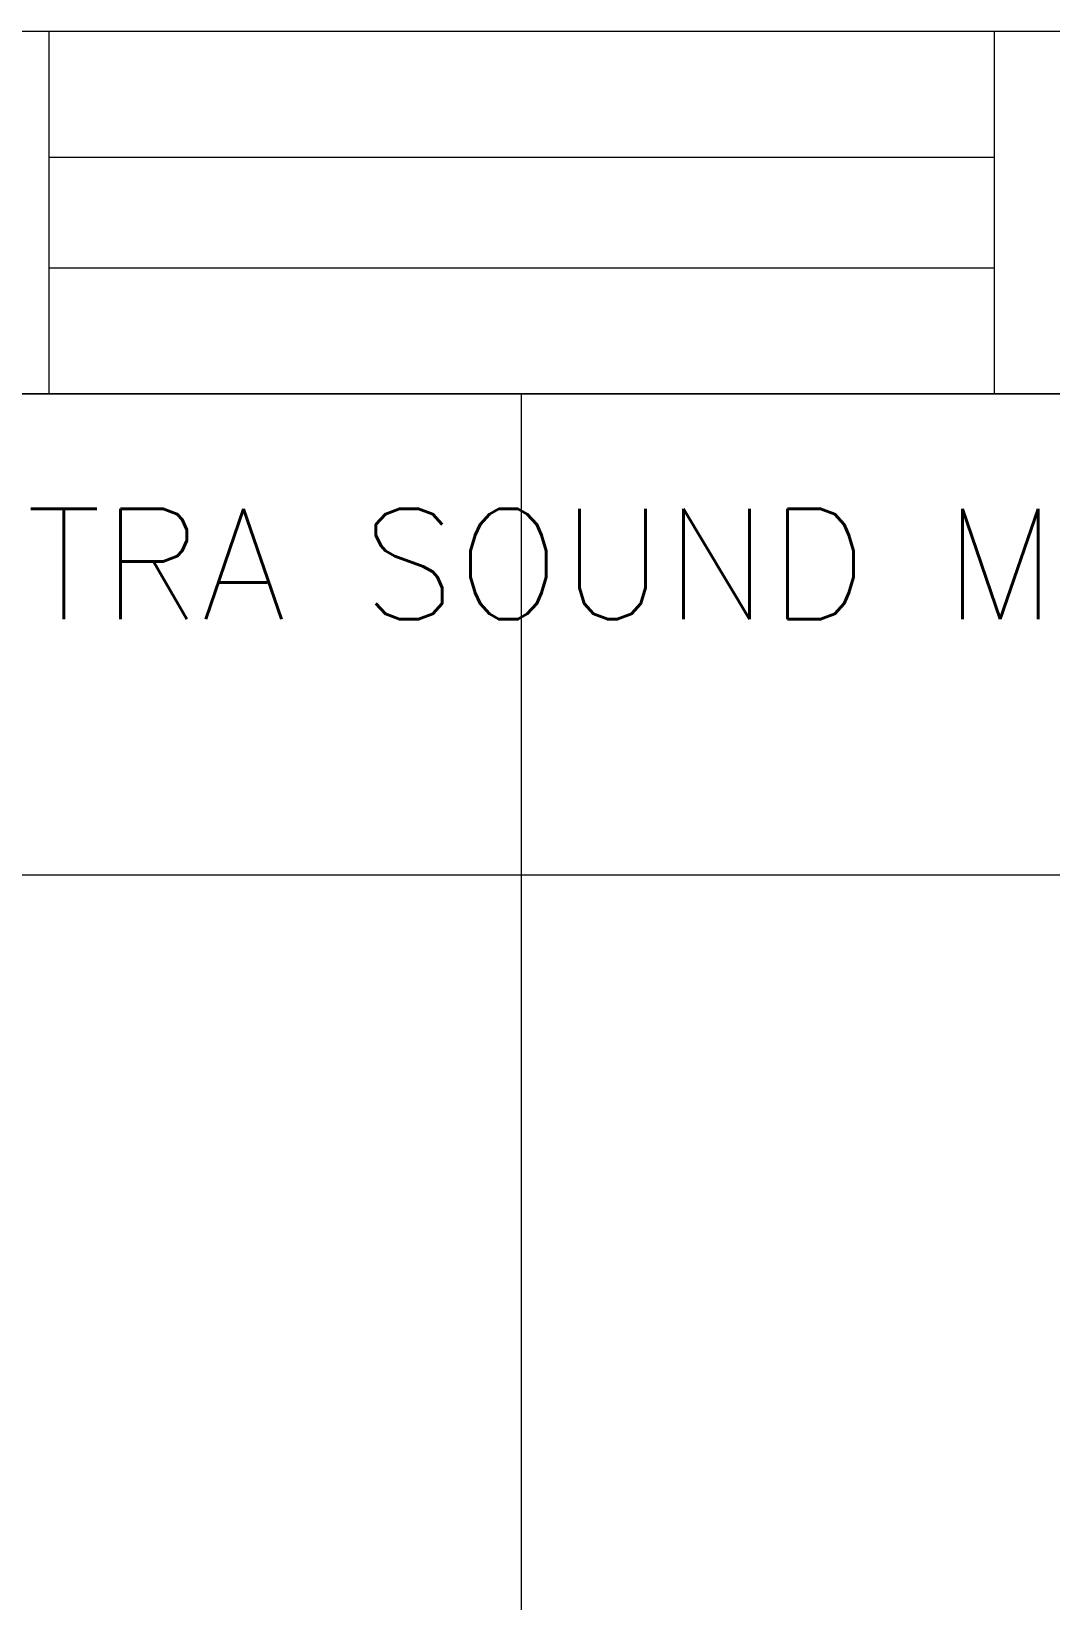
# Model space of a CAD drawing. Extents: x 3552052 to 4102982, y -707811 to -630695.
# Drawn here: x 3697564 to 3698210, y -683686 to -682691 of the extents above; entities that cross this region are included whole.
import ezdxf

# ---------------------------------------------------------------- set-up
doc = ezdxf.new("R2010")
doc.units = 0
doc.header["$LTSCALE"] = 6
doc.header["$MEASUREMENT"] = 0
for name, color, linetype, lineweight in [('ELE-4M UPS P.SB', 3, 'CONTINUOUS', 0), ('MEP_HVAC_TEXT', 7, 'CONTINUOUS', 0), ('WALL', 8, 'CONTINUOUS', 0), ('Window', 161, 'CONTINUOUS', 0)]:
    doc.layers.add(name, color=color, linetype=linetype, lineweight=lineweight)
doc.styles.get("Standard").update_dxf_attribs({"font": 'SIMPLEX'})

# ---------------------------------------------------------------- blocks, each defined once
blk = doc.blocks.new('2')
at = {"layer": 'ELE-4M UPS P.SB', "color": 8, "linetype": 'ByBlock'}
for p, q in [((3602060.77, -685926.45), (3602060.77, -681421.37)), ((3600970.81, -681726.45), (3603150.73, -681726.45))]:
    blk.add_line(p, q, dxfattribs=at)
blk.add_lwpolyline([(3600970.81, -681421.37), (3603150.73, -681421.37), (3603150.73, -685926.45), (3600970.81, -685926.45)], close=True, dxfattribs=at)

msp = doc.modelspace()

# ---------------------------------------------------------------- linework, layer by layer
at = {"layer": 'WALL', "color": 8, "lineweight": 0}
for p, q in [((3699194.41, -682690.74), (3696669.57, -682690.74)), ((3698444.41, -682920.74), (3696784.57, -682920.74))]:
    msp.add_line(p, q, dxfattribs=at)
at = {"layer": 'Window', "color": 8, "linetype": 'Continuous'}
for points in [[(3698174.57, -682920.74), (3698174.57, -682690.74), (3697574.57, -682690.74), (3697574.57, -682920.74)], [(3698174.57, -682840.74), (3698174.57, -682770.74), (3697574.57, -682770.74), (3697574.57, -682840.74)]]:
    msp.add_lwpolyline(points, close=True, dxfattribs=at)

# ---------------------------------------------------------------- block references
at = {"layer": 'ELE-4M UPS P.SB', "color": 0, "linetype": 'ByBlock'}
msp.add_blockref('2', (95813.75, -1499.37), dxfattribs=at)

# ---------------------------------------------------------------- texts
at = {"layer": 'MEP_HVAC_TEXT', "linetype": 'ByBlock', "insert": (3697443.14, -682993.6), "char_height": 70, "attachment_point": 1}
msp.add_mtext_dynamic_manual_height_columns('ULTRA SOUND MACHINE', width=1149.8276, gutter_width=10, heights=[0], dxfattribs=at)

doc.saveas('drawing.dxf')
